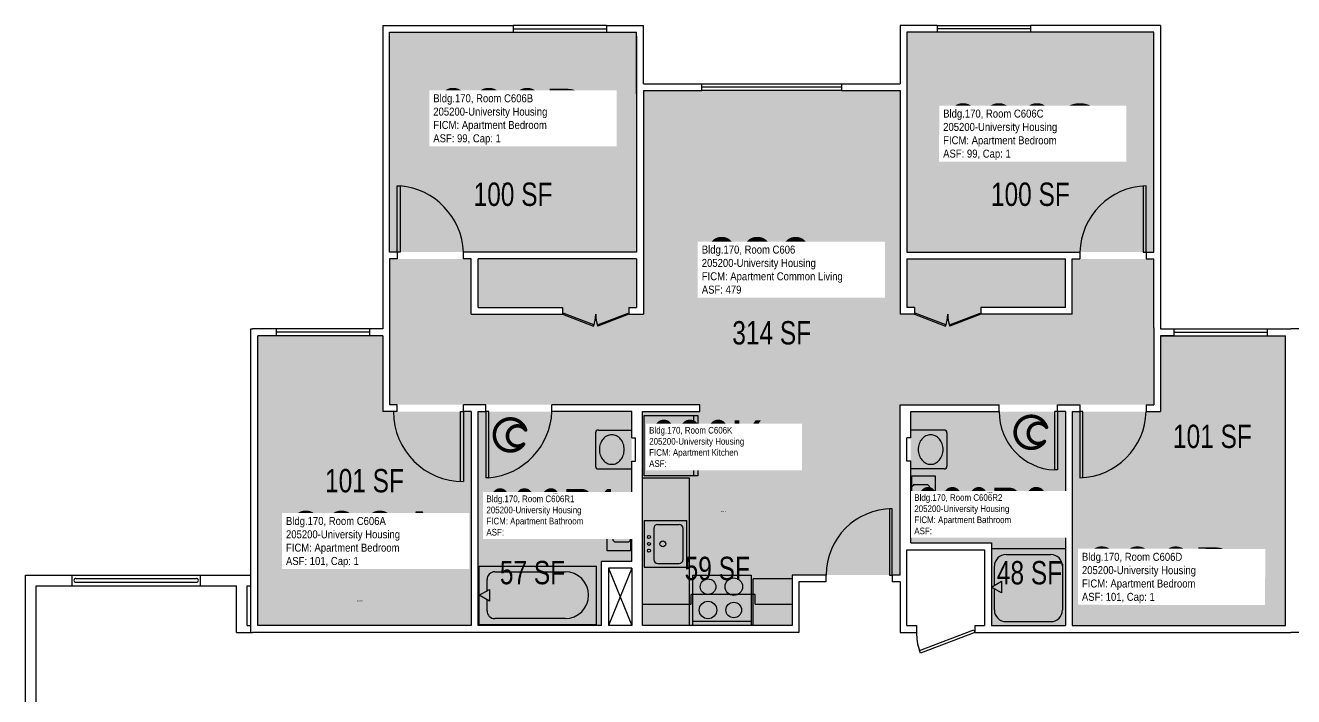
# Model space of a CAD drawing. Header units: inches. Extents: x -88 to 3171, y -86 to 1653.
# Drawn here: x 1360 to 2012, y 293 to 638 of the extents above; entities that cross this region are included whole.
import ezdxf
from ezdxf.enums import TextEntityAlignment as Align

# ---------------------------------------------------------------- set-up
doc = ezdxf.new("R2010")
doc.units = ezdxf.units.IN
doc.header["$LTSCALE"] = 10
doc.header["$MEASUREMENT"] = 0
doc.layers.get('0').update_dxf_attribs({"linetype": 'CONTINUOUS'})
for name, color, linetype in [('A-DOOR', 2, 'CONTINUOUS'), ('A-FLOR', 3, 'CONTINUOUS'), ('A-GLAZ', 1, 'CONTINUOUS'), ('A-IDEN-ICON', 4, 'CONTINUOUS'), ('A-IDEN-RNUM', 7, 'CONTINUOUS'), ('A-IDEN-SNUM', 4, 'CONTINUOUS'), ('A-IDEN-VNUM', 4, 'CONTINUOUS'), ('A-WALL', 5, 'CONTINUOUS'), ('AREA-TEXT', 3, 'CONTINUOUS'), ('Rooms-Category-Color', 7, 'CONTINUOUS'), ('Rooms-College-Color', 7, 'CONTINUOUS'), ('Rooms-Department-Color', 7, 'CONTINUOUS'), ('Rooms-Division-Color', 7, 'CONTINUOUS'), ('Rooms-Information', 7, 'CONTINUOUS')]:
    doc.layers.add(name, color=color, linetype=linetype)
doc.styles.add('CP_AREA', font='arial.ttf', dxfattribs={"height": 15})
doc.styles.add('CP_ROOMSNUMBER', font='arial.ttf', dxfattribs={"height": 1})
doc.styles.add('CP_ROOMVNUMBER', font='arial.ttf', dxfattribs={"width": 0.85, "height": 0.075})

# ---------------------------------------------------------------- blocks, each defined once
blk = doc.blocks.new('CPBATH')
at = {"color": 0, "linetype": 'ByBlock', "const_width": 0.0127}
for points in [[(0.0571, 0.0168, 0.861492), (-0.0551, 0, 1)], [(-0.0551, 0, 0.726902), (0.0487, -0.0337, 1)], [(0.0571, 0.0168, 0.729002), (-0.0084, -0.0042, 1)], [(-0.0084, -0.0042, 0.609468), (0.0487, -0.0337, 1)]]:
    blk.add_lwpolyline(points, format="xyb", dxfattribs=at)
at = {"color": 0, "linetype": 'ByBlock', "const_width": 0.00637}
for points in [[(0.0544, 0.0152, 1), (0.0599, 0.0184, 1)], [(0.0459, -0.0353, 1), (0.0515, -0.0321, 1)]]:
    blk.add_lwpolyline(points, format="xyb", close=True, dxfattribs=at)

msp = doc.modelspace()

# ---------------------------------------------------------------- hatches: boundary and pattern name
at = {"layer": 'Rooms-Category-Color', "true_color": 0x728ef3}
for points in [[(1674.2, 521.77), (1547.2, 521.77), (1547.2, 634.77), (1674.2, 634.77)], [(1813.2, 521.77), (1940.2, 521.77), (1940.2, 634.77), (1813.2, 634.77)], [(1940.2, 518.27), (1940.2, 443.27), (1809.7, 443.27), (1809.7, 355.77), (1754.2, 355.77), (1754.2, 439.77), (1706.68, 439.77), (1706.68, 443.27), (1547.2, 443.27), (1547.2, 518.27), (1589.2, 518.27), (1589.2, 489.77), (1636.2, 489.77), (1636.2, 493.27), (1592.7, 493.27), (1592.7, 518.27), (1674.2, 518.27), (1674.2, 493.27), (1670.2, 493.27), (1670.2, 489.77), (1677.7, 489.77), (1677.7, 604.77), (1809.7, 604.77), (1809.7, 489.77), (1817.2, 489.77), (1817.2, 493.27), (1813.2, 493.27), (1813.2, 518.27), (1894.7, 518.27), (1894.7, 493.27), (1851.2, 493.27), (1851.2, 489.77), (1898.2, 489.77), (1898.2, 518.27)], [(1589.2, 329.77), (1479.45, 329.77), (1479.45, 478.77), (1543.7, 478.77), (1543.7, 439.77), (1589.2, 439.77)], [(1943.7, 478.77), (2007.95, 478.77), (2007.95, 329.77), (1898.2, 329.77), (1898.2, 439.77), (1943.7, 439.77)], [(1592.7, 439.77), (1671.7, 439.77), (1671.7, 362.77), (1656.2, 362.77), (1656.2, 329.77), (1592.7, 329.77), (1592.7, 439.77)], [(1677.2, 439.77), (1754.2, 439.77), (1754.2, 329.77), (1677.2, 329.77)], [(1894.7, 439.77), (1815.2, 439.77), (1815.2, 372.27), (1856.7, 372.27), (1856.7, 329.77), (1894.7, 329.77)]]:
    msp.add_hatch(color=171, dxfattribs=at).paths.add_polyline_path(points)
at = {"layer": 'Rooms-College-Color', "true_color": 0xadadad}
for points in [[(1674.2, 521.77), (1547.2, 521.77), (1547.2, 634.77), (1674.2, 634.77)], [(1813.2, 521.77), (1940.2, 521.77), (1940.2, 634.77), (1813.2, 634.77)], [(1940.2, 518.27), (1940.2, 443.27), (1809.7, 443.27), (1809.7, 355.77), (1754.2, 355.77), (1754.2, 439.77), (1706.68, 439.77), (1706.68, 443.27), (1547.2, 443.27), (1547.2, 518.27), (1589.2, 518.27), (1589.2, 489.77), (1636.2, 489.77), (1636.2, 493.27), (1592.7, 493.27), (1592.7, 518.27), (1674.2, 518.27), (1674.2, 493.27), (1670.2, 493.27), (1670.2, 489.77), (1677.7, 489.77), (1677.7, 604.77), (1809.7, 604.77), (1809.7, 489.77), (1817.2, 489.77), (1817.2, 493.27), (1813.2, 493.27), (1813.2, 518.27), (1894.7, 518.27), (1894.7, 493.27), (1851.2, 493.27), (1851.2, 489.77), (1898.2, 489.77), (1898.2, 518.27)], [(1589.2, 329.77), (1479.45, 329.77), (1479.45, 478.77), (1543.7, 478.77), (1543.7, 439.77), (1589.2, 439.77)], [(1943.7, 478.77), (2007.95, 478.77), (2007.95, 329.77), (1898.2, 329.77), (1898.2, 439.77), (1943.7, 439.77)], [(1592.7, 439.77), (1671.7, 439.77), (1671.7, 362.77), (1656.2, 362.77), (1656.2, 329.77), (1592.7, 329.77), (1592.7, 439.77)], [(1677.2, 439.77), (1754.2, 439.77), (1754.2, 329.77), (1677.2, 329.77)], [(1894.7, 439.77), (1815.2, 439.77), (1815.2, 372.27), (1856.7, 372.27), (1856.7, 329.77), (1894.7, 329.77)]]:
    msp.add_hatch(color=253, dxfattribs=at).paths.add_polyline_path(points)
at = {"layer": 'Rooms-Department-Color', "true_color": 0x604aed}
for points in [[(1674.2, 521.77), (1547.2, 521.77), (1547.2, 634.77), (1674.2, 634.77)], [(1813.2, 521.77), (1940.2, 521.77), (1940.2, 634.77), (1813.2, 634.77)], [(1940.2, 518.27), (1940.2, 443.27), (1809.7, 443.27), (1809.7, 355.77), (1754.2, 355.77), (1754.2, 439.77), (1706.68, 439.77), (1706.68, 443.27), (1547.2, 443.27), (1547.2, 518.27), (1589.2, 518.27), (1589.2, 489.77), (1636.2, 489.77), (1636.2, 493.27), (1592.7, 493.27), (1592.7, 518.27), (1674.2, 518.27), (1674.2, 493.27), (1670.2, 493.27), (1670.2, 489.77), (1677.7, 489.77), (1677.7, 604.77), (1809.7, 604.77), (1809.7, 489.77), (1817.2, 489.77), (1817.2, 493.27), (1813.2, 493.27), (1813.2, 518.27), (1894.7, 518.27), (1894.7, 493.27), (1851.2, 493.27), (1851.2, 489.77), (1898.2, 489.77), (1898.2, 518.27)], [(1589.2, 329.77), (1479.45, 329.77), (1479.45, 478.77), (1543.7, 478.77), (1543.7, 439.77), (1589.2, 439.77)], [(1943.7, 478.77), (2007.95, 478.77), (2007.95, 329.77), (1898.2, 329.77), (1898.2, 439.77), (1943.7, 439.77)], [(1592.7, 439.77), (1671.7, 439.77), (1671.7, 362.77), (1656.2, 362.77), (1656.2, 329.77), (1592.7, 329.77), (1592.7, 439.77)], [(1677.2, 439.77), (1754.2, 439.77), (1754.2, 329.77), (1677.2, 329.77)], [(1894.7, 439.77), (1815.2, 439.77), (1815.2, 372.27), (1856.7, 372.27), (1856.7, 329.77), (1894.7, 329.77)]]:
    msp.add_hatch(color=173, dxfattribs=at).paths.add_polyline_path(points)
at = {"layer": 'Rooms-Division-Color', "true_color": 0x604aed}
for points in [[(1674.2, 521.77), (1547.2, 521.77), (1547.2, 634.77), (1674.2, 634.77)], [(1813.2, 521.77), (1940.2, 521.77), (1940.2, 634.77), (1813.2, 634.77)], [(1940.2, 518.27), (1940.2, 443.27), (1809.7, 443.27), (1809.7, 355.77), (1754.2, 355.77), (1754.2, 439.77), (1706.68, 439.77), (1706.68, 443.27), (1547.2, 443.27), (1547.2, 518.27), (1589.2, 518.27), (1589.2, 489.77), (1636.2, 489.77), (1636.2, 493.27), (1592.7, 493.27), (1592.7, 518.27), (1674.2, 518.27), (1674.2, 493.27), (1670.2, 493.27), (1670.2, 489.77), (1677.7, 489.77), (1677.7, 604.77), (1809.7, 604.77), (1809.7, 489.77), (1817.2, 489.77), (1817.2, 493.27), (1813.2, 493.27), (1813.2, 518.27), (1894.7, 518.27), (1894.7, 493.27), (1851.2, 493.27), (1851.2, 489.77), (1898.2, 489.77), (1898.2, 518.27)], [(1589.2, 329.77), (1479.45, 329.77), (1479.45, 478.77), (1543.7, 478.77), (1543.7, 439.77), (1589.2, 439.77)], [(1943.7, 478.77), (2007.95, 478.77), (2007.95, 329.77), (1898.2, 329.77), (1898.2, 439.77), (1943.7, 439.77)], [(1592.7, 439.77), (1671.7, 439.77), (1671.7, 362.77), (1656.2, 362.77), (1656.2, 329.77), (1592.7, 329.77), (1592.7, 439.77)], [(1677.2, 439.77), (1754.2, 439.77), (1754.2, 329.77), (1677.2, 329.77)], [(1894.7, 439.77), (1815.2, 439.77), (1815.2, 372.27), (1856.7, 372.27), (1856.7, 329.77), (1894.7, 329.77)]]:
    msp.add_hatch(color=173, dxfattribs=at).paths.add_polyline_path(points)

# ---------------------------------------------------------------- linework, layer by layer
for p, q in [((1678.2, 437.77, 0.01), (1705.7, 437.77, 0.01)), ((1678.2, 406.77, 0.01), (1678.2, 437.77, 0.01)), ((1703.45, 437.77, 0.01), (1703.45, 406.77, 0.01)), ((1705.7, 437.77, 0.01), (1705.7, 406.77, 0.01)), ((1653.08, 428.77, 0.01), (1653.08, 411.77, 0.01)), ((1654.58, 430.27, 0.01), (1671.71, 430.27, 0.01)), ((1832.32, 430.27, 0.01), (1815.2, 430.27, 0.01)), ((1833.82, 428.77, 0.01), (1833.82, 411.77, 0.01)), ((1654.58, 410.27, 0.01), (1671.71, 410.27, 0.01)), ((1677.2, 405.77, 0.01), (1701.2, 405.77, 0.01)), ((1705.7, 406.77, 0.01), (1678.2, 406.77, 0.01)), ((1701.2, 405.77, 0.01), (1701.2, 329.77, 0.01)), ((1832.32, 410.27, 0.01), (1815.2, 410.27, 0.01)), ((1815.82, 406.69, 0.01), (1827.82, 406.69, 0.01)), ((1815.82, 376.69, 0.01), (1815.82, 406.69, 0.01)), ((1827.82, 406.69, 0.01), (1827.82, 376.69, 0.01)), ((1659.07, 398.19, 0.01), (1671.07, 398.19, 0.01)), ((1659.07, 368.19, 0.01), (1659.07, 398.19, 0.01)), ((1671.07, 398.19, 0.01), (1671.07, 368.19, 0.01)), ((1815.82, 382.27, 0.01), (1815.82, 401.1, 0.01)), ((1815.94, 401.39, 0.01), (1816.7, 402.15, 0.01)), ((1816.99, 402.27, 0.01), (1823.82, 402.27, 0.01)), ((1823.82, 402.27, 0.01), (1824.7, 401.39, 0.01)), ((1824.82, 401.1, 0.01), (1824.82, 397.83, 0.01)), ((1662.07, 392.6, 0.01), (1662.07, 389.27, 0.01)), ((1663.07, 393.77, 0.01), (1662.19, 392.89, 0.01)), ((1670.07, 393.77, 0.01), (1663.07, 393.77, 0.01)), ((1670.95, 392.89, 0.01), (1670.07, 393.77, 0.01)), ((1671.07, 373.77, 0.01), (1671.07, 392.6, 0.01)), ((1823.82, 394.21, 0.01), (1823.82, 389.33, 0.01)), ((1824.8, 397.72, 0.01), (1823.84, 394.33, 0.01)), ((1662.07, 389.27, 0.01), (1663.05, 385.83, 0.01)), ((1663.07, 385.71, 0.01), (1663.07, 380.83, 0.01)), ((1823.84, 389.22, 0.01), (1824.8, 385.83, 0.01)), ((1824.82, 385.71, 0.01), (1824.82, 382.27, 0.01)), ((1663.05, 380.72, 0.01), (1662.07, 377.27, 0.01)), ((1678.1, 383.73, 0.01), (1678.1, 359.73, 0.01)), ((1678.1, 383.73, 0.01), (1700.1, 383.73, 0.01)), ((1683.1, 379.73, 0.01), (1683.1, 363.73, 0.01)), ((1685.1, 381.73, 0.01), (1696.1, 381.73, 0.01)), ((1698.1, 363.73, 0.01), (1698.1, 379.73, 0.01)), ((1700.1, 359.73, 0.01), (1700.1, 383.73, 0.01)), ((1816.7, 381.39, 0.01), (1815.82, 382.27, 0.01)), ((1823.65, 381.27, 0.01), (1816.99, 381.27, 0.01)), ((1824.82, 382.27, 0.01), (1823.94, 381.39, 0.01)), ((1662.07, 377.27, 0.01), (1662.07, 373.77, 0.01)), ((1662.07, 373.77, 0.01), (1662.95, 372.89, 0.01)), ((1663.24, 372.77, 0.01), (1669.9, 372.77, 0.01)), ((1670.19, 372.89, 0.01), (1671.07, 373.77, 0.01)), ((1827.82, 376.69, 0.01), (1815.82, 376.69, 0.01)), ((1671.07, 368.19, 0.01), (1659.07, 368.19, 0.01)), ((1894.7, 369.27, 0.01), (1856.7, 369.27, 0.01)), ((1864.2, 366.3, 0.01), (1887.2, 366.3, 0.01)), ((1593.32, 360.4, 0.01), (1653.57, 360.4, 0.01)), ((1593.32, 330.4, 0.01), (1593.32, 360.4, 0.01)), ((1653.57, 330.4, 0.01), (1653.57, 360.4, 0.01)), ((1678.1, 359.73, 0.01), (1700.1, 359.73, 0.01)), ((1685.1, 361.73, 0.01), (1696.1, 361.73, 0.01)), ((1858.2, 350.42, 0.01), (1858.2, 360.3, 0.01)), ((1893.2, 361.3, 0.01), (1893.2, 337.8, 0.01)), ((1597.34, 347.72, 0.01), (1597.34, 353.43, 0.01)), ((1601.35, 357.45, 0.01), (1637.5, 357.45, 0.01)), ((1703.2, 355.77, 0.01), (1733.2, 355.77, 0.01)), ((1703.2, 329.77, 0.01), (1703.2, 355.77, 0.01)), ((1733.2, 355.77, 0.01), (1733.2, 329.77, 0.01)), ((1734.2, 329.77, 0.01), (1734.2, 353.77, 0.01)), ((1754.2, 353.77, 0.01), (1734.2, 353.77, 0.01)), ((1856.7, 349.55, 0.01), (1861.89, 352.55, 0.01)), ((1861.89, 352.55, 0.01), (1861.89, 346.55, 0.01)), ((1593.32, 345.4, 0.01), (1598.52, 348.4, 0.01)), ((1598.52, 348.4, 0.01), (1598.52, 342.4, 0.01)), ((1702.26, 340.84, 0.01), (1702.26, 345.77, 0.01)), ((1735.2, 345.77, 0.01), (1702.26, 345.77, 0.01)), ((1735.2, 340.84, 0.01), (1735.2, 345.77, 0.01)), ((1861.89, 346.55, 0.01), (1856.7, 349.55, 0.01)), ((1858.2, 337.8, 0.01), (1858.2, 348.69, 0.01)), ((1598.52, 342.4, 0.01), (1593.32, 345.4, 0.01)), ((1597.34, 337.36, 0.01), (1597.34, 343.08, 0.01)), ((1677.2, 340.84, 0.01), (1702.26, 340.84, 0.01)), ((1735.2, 340.84, 0.01), (1754.2, 340.84, 0.01)), ((1637.5, 333.35, 0.01), (1601.35, 333.35, 0.01)), ((1593.32, 330.4, 0.01), (1653.57, 330.4, 0.01)), ((1733.2, 331.85, 0.01), (1703.2, 331.85, 0.01)), ((1864.2, 331.8, 0.01), (1887.2, 331.8, 0.01))]:
    msp.add_line(p, q)
for centre, radius in [((1680.6, 375.27, 0.01), 0.791), ((1680.6, 371.77, 0.01), 0.791), ((1687.72, 371.77, 0.01), 1.5), ((1680.6, 368.27, 0.01), 0.791), ((1710.97, 349.77, 0.01), 4), ((1724.2, 349.77, 0.01), 4.5), ((1710.97, 337.78, 0.01), 4.5), ((1724.2, 337.78, 0.01), 4)]:
    msp.add_circle(centre, radius)
for centre, radius, start, end in [((1654.58, 428.77, 0.01), 1.5, 90, 180), ((1662.81, 420.72, 0.01), 7.65, 139.89909, 160.77064), ((1662, 421.4, 0.01), 6.59, 116.19159, 139.89909), ((1661.48, 422.45, 0.01), 5.42, 90, 116.19159), ((1661.48, 422.45, 0.01), 5.42, 63.80841, 90), ((1660.96, 421.4, 0.01), 6.59, 40.10091, 63.80841), ((1660.15, 420.72, 0.01), 7.65, 19.22936, 40.10091), ((1826.75, 420.72, 0.01), 7.65, 139.89909, 160.77064), ((1825.94, 421.4, 0.01), 6.59, 116.19159, 139.89909), ((1825.42, 422.45, 0.01), 5.42, 90, 116.19159), ((1825.42, 422.45, 0.01), 5.42, 63.80841, 90), ((1824.9, 421.4, 0.01), 6.59, 40.10091, 63.80841), ((1824.09, 420.72, 0.01), 7.65, 19.22936, 40.10091), ((1832.32, 428.77, 0.01), 1.5, 360, 90), ((1664.08, 420.27, 0.01), 9, 160.77064, 180), ((1664.08, 420.27, 0.01), 9, 180, 199.22936), ((1658.88, 420.27, 0.01), 9, 360, 19.22936), ((1658.88, 420.27, 0.01), 9, 340.77064, 360), ((1828.02, 420.27, 0.01), 9, 160.77064, 180), ((1828.02, 420.27, 0.01), 9, 180, 199.22936), ((1822.82, 420.27, 0.01), 9, 360, 19.22936), ((1822.82, 420.27, 0.01), 9, 340.77064, 360), ((1654.58, 411.77, 0.01), 1.5, 180, 270), ((1662.81, 419.83, 0.01), 7.65, 199.22936, 220.10091), ((1662, 419.15, 0.01), 6.59, 220.10091, 243.80841), ((1661.48, 418.09, 0.01), 5.42, 243.80841, 270), ((1661.48, 418.09, 0.01), 5.42, 270, 296.19159), ((1660.96, 419.15, 0.01), 6.59, 296.19159, 319.89909), ((1660.15, 419.83, 0.01), 7.65, 319.89909, 340.77064), ((1826.75, 419.83, 0.01), 7.65, 199.22936, 220.10091), ((1825.94, 419.15, 0.01), 6.59, 220.10091, 243.80841), ((1825.42, 418.09, 0.01), 5.42, 243.80841, 270), ((1825.42, 418.09, 0.01), 5.42, 270, 296.19159), ((1824.9, 419.15, 0.01), 6.59, 296.19159, 319.89909), ((1824.09, 419.83, 0.01), 7.65, 319.89909, 340.77064), ((1832.32, 411.77, 0.01), 1.5, 270, 360), ((1816.24, 401.1, 0.01), 0.418, 135, 180), ((1816.99, 401.85, 0.01), 0.418, 90, 135), ((1824.4, 401.1, 0.01), 0.418, 360, 45), ((1833.77, 390.09, 0.01), 8.59, 108.83538, 129.47246), ((1834.32, 388.48, 0.01), 10.29, 90, 108.83538), ((1834.32, 388.48, 0.01), 10.29, 71.16462, 90), ((1834.87, 390.09, 0.01), 8.59, 50.52754, 71.16462), ((1662.49, 392.6, 0.01), 0.418, 135, 180), ((1670.65, 392.6, 0.01), 0.418, 360, 45), ((1824.24, 394.21, 0.01), 0.418, 164.0546, 180), ((1831.62, 391.77, 0.01), 5.8, 153.29881, 180), ((1831.62, 391.77, 0.01), 5.8, 180, 206.70119), ((1832.93, 391.12, 0.01), 7.26, 129.47246, 153.29881), ((1835.71, 391.12, 0.01), 7.26, 26.70119, 50.52754), ((1837.02, 391.77, 0.01), 5.8, 360, 26.70119), ((1837.02, 391.77, 0.01), 5.8, 333.29881, 360), ((1649.87, 383.27, 0.01), 5.8, 153.29881, 180), ((1651.18, 382.62, 0.01), 7.26, 129.47246, 153.29881), ((1652.02, 381.59, 0.01), 8.59, 108.83538, 129.47246), ((1652.57, 379.98, 0.01), 10.29, 90, 108.83538), ((1652.57, 379.98, 0.01), 10.29, 71.16462, 90), ((1653.12, 381.59, 0.01), 8.59, 50.52754, 71.16462), ((1653.96, 382.62, 0.01), 7.26, 26.70119, 50.52754), ((1655.27, 383.27, 0.01), 5.8, 360, 26.70119), ((1662.65, 385.71, 0.01), 0.418, 360, 15.9454), ((1824.24, 389.33, 0.01), 0.418, 180, 195.9454), ((1824.4, 385.71, 0.01), 0.418, 360, 15.9454), ((1832.93, 392.43, 0.01), 7.26, 206.70119, 230.52754), ((1833.77, 393.45, 0.01), 8.59, 230.52754, 251.16462), ((1834.32, 395.06, 0.01), 10.29, 251.16462, 270), ((1834.84, 392.63, 0.01), 7.87, 266.22456, 288.83538), ((1834.34, 394.1, 0.01), 9.43, 288.83538, 309.47246), ((1835.71, 392.43, 0.01), 7.26, 309.47246, 333.29881), ((1649.87, 383.27, 0.01), 5.8, 180, 206.70119), ((1651.18, 383.93, 0.01), 7.26, 206.70119, 230.52754), ((1652.55, 385.6, 0.01), 9.43, 230.52754, 251.16462), ((1653.12, 384.95, 0.01), 8.59, 288.83538, 309.47246), ((1653.96, 383.93, 0.01), 7.26, 309.47246, 333.29881), ((1655.27, 383.27, 0.01), 5.8, 333.29881, 360), ((1662.65, 380.83, 0.01), 0.418, 344.0546, 360), ((1685.1, 379.73, 0.01), 2, 90, 180), ((1696.1, 379.73, 0.01), 2, 360, 90), ((1816.99, 381.69, 0.01), 0.418, 225, 270), ((1823.65, 381.69, 0.01), 0.418, 270, 315), ((1652.05, 384.13, 0.01), 7.87, 251.16462, 273.77544), ((1652.57, 386.56, 0.01), 10.29, 270, 288.83538), ((1663.24, 373.19, 0.01), 0.418, 225, 270), ((1669.9, 373.19, 0.01), 0.418, 270, 315), ((1864.2, 360.3, 0.01), 6, 90, 180), ((1887.2, 360.3, 0.01), 6, 360, 90), ((1685.1, 363.73, 0.01), 2, 180, 270), ((1696.1, 363.73, 0.01), 2, 270, 360), ((1601.35, 353.43, 0.01), 4.02, 90, 180), ((1637.5, 345.4, 0.01), 12.05, 270, 90), ((1601.35, 337.36, 0.01), 4.02, 180, 270), ((1864.2, 337.8, 0.01), 6, 180, 270), ((1887.2, 337.8, 0.01), 6, 270, 360)]:
    msp.add_arc(centre, radius, start, end)
at = {"layer": 'A-DOOR'}
for p, q in [((1551.2, 555.77, 0.01), (1552.7, 555.77, 0.01)), ((1551.2, 521.77, 0.01), (1551.2, 555.77, 0.01)), ((1552.7, 555.77, 0.01), (1552.7, 521.77, 0.01)), ((1934.7, 555.77, 0.01), (1934.7, 521.77, 0.01)), ((1936.2, 521.77, 0.01), (1936.2, 555.77, 0.01)), ((1552.7, 521.77, 0.01), (1551.2, 521.77, 0.01)), ((1934.7, 521.77, 0.01), (1936.2, 521.77, 0.01)), ((1636.45, 490.43, 0.01), (1636.2, 489.77, 0.01)), ((1636.2, 489.77, 0.01), (1652.07, 483.69, 0.01)), ((1652.32, 484.35, 0.01), (1636.45, 490.43, 0.01)), ((1654.07, 484.35, 0.01), (1669.94, 490.43, 0.01)), ((1670.2, 489.77, 0.01), (1654.32, 483.69, 0.01)), ((1669.94, 490.43, 0.01), (1670.2, 489.77, 0.01)), ((1817.45, 490.43, 0.01), (1817.2, 489.77, 0.01)), ((1817.2, 489.77, 0.01), (1833.07, 483.69, 0.01)), ((1833.32, 484.35, 0.01), (1817.45, 490.43, 0.01)), ((1835.07, 484.35, 0.01), (1850.94, 490.43, 0.01)), ((1851.2, 489.77, 0.01), (1835.32, 483.69, 0.01)), ((1850.94, 490.43, 0.01), (1851.2, 489.77, 0.01)), ((1652.07, 483.69, 0.01), (1652.32, 484.35, 0.01)), ((1654.32, 483.69, 0.01), (1654.07, 484.35, 0.01)), ((1833.07, 483.69, 0.01), (1833.32, 484.35, 0.01)), ((1835.32, 483.69, 0.01), (1835.07, 484.35, 0.01)), ((1583.7, 403.77, 0.01), (1583.7, 439.77, 0.01)), ((1583.7, 439.77, 0.01), (1585.2, 439.77, 0.01)), ((1585.2, 439.77, 0.01), (1585.2, 403.77, 0.01)), ((1598.2, 439.77, 0.01), (1596.7, 439.77, 0.01)), ((1596.7, 439.77, 0.01), (1596.7, 405.77, 0.01)), ((1598.2, 405.77, 0.01), (1598.2, 439.77, 0.01)), ((1890.7, 439.77, 0.01), (1889.2, 439.77, 0.01)), ((1889.2, 409.77, 0.01), (1889.2, 439.77, 0.01)), ((1890.7, 439.77, 0.01), (1890.7, 409.77, 0.01)), ((1903.7, 439.77, 0.01), (1902.2, 439.77, 0.01)), ((1902.2, 439.77, 0.01), (1902.2, 405.77, 0.01)), ((1903.7, 405.77, 0.01), (1903.7, 439.77, 0.01)), ((1598.2, 405.77, 0.01), (1596.7, 405.77, 0.01)), ((1890.7, 409.77, 0.01), (1889.2, 409.77, 0.01)), ((1804.2, 389.77, 0.01), (1804.2, 355.77, 0.01)), ((1805.7, 389.77, 0.01), (1804.2, 389.77, 0.01)), ((1805.7, 355.77, 0.01), (1805.7, 389.77, 0.01)), ((1804.2, 355.77, 0.01), (1805.7, 355.77, 0.01)), ((1819.63, 317, 0.01), (1847.7, 327.59, 0.01)), ((1848.2, 326.27, 0.01), (1820.13, 315.68, 0.01)), ((1847.7, 327.59, 0.01), (1848.2, 326.27, 0.01)), ((1820.13, 315.68, 0.01), (1819.63, 317, 0.01))]:
    msp.add_line(p, q, dxfattribs=at)
for centre, radius, start, end in [((1549.56, 520.24, 0.01), 35.67, 2.4645, 84.95117), ((1937.16, 520.81, 0.01), 34.97, 91.57576, 178.42424), ((1636.2, 489.77, 0.01), 17, 339.02254, 360), ((1670.2, 489.77, 0.01), 17, 180, 200.97746), ((1817.2, 489.77, 0.01), 17, 339.02254, 360), ((1851.2, 489.77, 0.01), 17, 180, 200.97746), ((1585.2, 439.77, 0.01), 36, 180, 270), ((1595.09, 441.27, 0.01), 35.64, 274.99827, 357.58607), ((1890.47, 439.52, 0.01), 29.77, 179.51034, 267.55206), ((1901.23, 440.73, 0.01), 34.97, 271.57576, 358.42424), ((1805.7, 355.77, 0.01), 34, 90, 180), ((1845.39, 325.9, 0.01), 27.2, 179.22408, 199.05218)]:
    msp.add_arc(centre, radius, start, end, dxfattribs=at)
at = {"layer": 'A-FLOR'}
for p, q in [((1671.7, 359.27, 0.01), (1659.7, 329.77, 0.01)), ((1659.7, 359.27, 0.01), (1671.7, 329.77, 0.01)), ((1385.95, 354.02, 0.02), (1447.95, 354.02, 0)), ((1385.95, 352.02, 0.02), (1447.95, 352.02, 0))]:
    msp.add_line(p, q, dxfattribs=at)
at = {"layer": 'A-FLOR', "extrusion": (0.000345961, 5.39385e-14, 1)}
msp.add_arc((1385.95, 353.02, 0.5), 1, 90, 270, dxfattribs=at)
at = {"layer": 'A-FLOR', "extrusion": (0.000345961, 5.40495e-14, 1)}
msp.add_arc((1447.95, 353.02, 0.5), 1, 270, 90, dxfattribs=at)
at = {"layer": 'A-GLAZ'}
for p, q in [((1658.7, 638.27, 0.01), (1610.7, 638.27, 0.01)), ((1610.7, 636.52, 0.01), (1658.7, 636.52, 0.01)), ((1610.7, 634.77, 0.01), (1658.7, 634.77, 0.01)), ((1828.7, 638.27, 0.01), (1876.7, 638.27, 0.01)), ((1876.7, 636.52, 0.01), (1828.7, 636.52, 0.01)), ((1876.7, 634.77, 0.01), (1828.7, 634.77, 0.01)), ((1707.7, 608.27, 0.01), (1779.7, 608.27, 0.01)), ((1779.7, 606.52, 0.01), (1707.7, 606.52, 0.01)), ((1779.7, 604.77, 0.01), (1707.7, 604.77, 0.01)), ((1536.95, 482.27, 0.01), (1488.95, 482.27, 0.01)), ((1536.95, 480.52, 0.01), (1488.95, 480.52, 0.01)), ((1536.95, 478.77, 0.01), (1488.95, 478.77, 0.01)), ((1950.45, 482.27, 0.01), (1998.45, 482.27, 0.01)), ((1950.45, 480.52, 0.01), (1998.45, 480.52, 0.01)), ((1950.45, 478.77, 0.01), (1998.45, 478.77, 0.01))]:
    msp.add_line(p, q, dxfattribs=at)
at = {"layer": 'A-WALL'}
for p, q in [((1543.7, 638.27, 0.01), (1543.7, 482.27, 0.01)), ((1543.7, 638.27, 0.01), (1610.7, 638.27, 0.01)), ((1547.2, 634.77, 0.01), (1610.7, 634.77, 0.01)), ((1547.2, 521.77, 0.01), (1547.2, 634.77, 0.01)), ((1610.7, 638.27, 0.01), (1610.7, 634.77, 0.01)), ((1658.7, 638.27, 0.01), (1658.7, 634.77, 0.01)), ((1658.7, 638.27, 0.01), (1677.7, 638.27, 0.01)), ((1658.7, 634.77, 0.01), (1674.2, 634.77, 0.01)), ((1674.2, 603.02, 0.01), (1674.2, 634.77, 0.01)), ((1674.2, 632.77, 0.01), (1674.2, 603.02, 0.01)), ((1677.7, 608.27, 0.01), (1677.7, 638.27, 0.01)), ((1828.7, 638.27, 0.01), (1809.7, 638.27, 0.01)), ((1809.7, 638.27, 0.01), (1809.7, 608.27, 0.01)), ((1828.7, 634.77, 0.01), (1813.2, 634.77, 0.01)), ((1813.2, 634.77, 0.01), (1813.2, 603.02, 0.01)), ((1828.7, 638.27, 0.01), (1828.7, 634.77, 0.01)), ((1943.7, 638.27, 0.01), (1876.7, 638.27, 0.01)), ((1876.7, 638.27, 0.01), (1876.7, 634.77, 0.01)), ((1940.2, 634.77, 0.01), (1876.7, 634.77, 0.01)), ((1940.2, 521.77, 0.01), (1940.2, 634.77, 0.01)), ((1943.7, 638.27, 0.01), (1943.7, 482.27, 0.01)), ((1677.7, 608.27, 0.01), (1707.7, 608.27, 0.01)), ((1707.7, 604.77, 0.01), (1707.7, 608.27, 0.01)), ((1779.7, 608.27, 0.01), (1809.7, 608.27, 0.01)), ((1779.7, 604.77, 0.01), (1779.7, 608.27, 0.01)), ((1674.2, 603.02, 0.01), (1674.2, 521.77, 0.01)), ((1677.7, 604.77, 0.01), (1707.7, 604.77, 0.01)), ((1677.7, 604.77, 0.01), (1677.7, 489.77, 0.01)), ((1779.7, 604.77, 0.01), (1809.7, 604.77, 0.01)), ((1809.7, 604.77, 0.01), (1809.7, 489.77, 0.01)), ((1813.2, 603.02, 0.01), (1813.2, 521.77, 0.01)), ((1551.2, 521.77, 0.01), (1547.2, 521.77, 0.01)), ((1551.2, 521.77, 0.01), (1551.2, 518.27, 0.01)), ((1585.2, 518.27, 0.01), (1585.2, 521.77, 0.01)), ((1674.2, 521.77, 0.01), (1585.2, 521.77, 0.01)), ((1813.2, 521.77, 0.01), (1902.2, 521.77, 0.01)), ((1902.2, 521.77, 0.01), (1902.2, 518.27, 0.01)), ((1936.2, 521.77, 0.01), (1940.2, 521.77, 0.01)), ((1936.2, 521.77, 0.01), (1936.2, 518.27, 0.01)), ((1547.2, 518.27, 0.01), (1547.2, 482.27, 0.01)), ((1551.2, 518.27, 0.01), (1547.2, 518.27, 0.01)), ((1589.2, 518.27, 0.01), (1585.2, 518.27, 0.01)), ((1589.2, 489.77, 0.01), (1589.2, 518.27, 0.01)), ((1592.7, 493.27, 0.01), (1592.7, 518.27, 0.01)), ((1674.2, 518.27, 0.01), (1592.7, 518.27, 0.01)), ((1674.2, 518.27, 0.01), (1674.2, 493.27, 0.01)), ((1813.2, 518.27, 0.01), (1813.2, 493.27, 0.01)), ((1813.2, 518.27, 0.01), (1894.7, 518.27, 0.01)), ((1894.7, 493.27, 0.01), (1894.7, 518.27, 0.01)), ((1898.2, 518.27, 0.01), (1902.2, 518.27, 0.01)), ((1898.2, 489.77, 0.01), (1898.2, 518.27, 0.01)), ((1936.2, 518.27, 0.01), (1940.2, 518.27, 0.01)), ((1940.2, 482.77, 0.01), (1940.2, 518.27, 0.01)), ((1589.2, 489.77, 0.01), (1636.2, 489.77, 0.01)), ((1592.7, 493.27, 0.01), (1636.2, 493.27, 0.01)), ((1636.2, 493.27, 0.01), (1636.2, 489.77, 0.01)), ((1670.2, 493.27, 0.01), (1674.2, 493.27, 0.01)), ((1670.2, 493.27, 0.01), (1670.2, 489.77, 0.01)), ((1670.2, 489.77, 0.01), (1677.7, 489.77, 0.01)), ((1817.2, 489.77, 0.01), (1809.7, 489.77, 0.01)), ((1817.2, 493.27, 0.01), (1813.2, 493.27, 0.01)), ((1817.2, 493.27, 0.01), (1817.2, 489.77, 0.01)), ((1851.2, 493.27, 0.01), (1851.2, 489.77, 0.01)), ((1894.7, 493.27, 0.01), (1851.2, 493.27, 0.01)), ((1898.2, 489.77, 0.01), (1851.2, 489.77, 0.01)), ((1940.2, 482.77, 0.01), (1940.2, 443.27, 0.01)), ((1475.95, 482.27, 0.01), (1476.7, 482.27, 0.01)), ((1475.95, 326.27, 0.01), (1475.95, 482.27, 0.01)), ((1488.95, 482.27, 0.01), (1476.7, 482.27, 0.01)), ((1479.45, 329.77, 0.01), (1479.45, 478.77, 0.01)), ((1488.95, 478.77, 0.01), (1479.45, 478.77, 0.01)), ((1488.95, 482.27, 0.01), (1488.95, 478.77, 0.01)), ((1536.95, 482.27, 0.01), (1536.95, 478.77, 0.01)), ((1543.7, 482.27, 0.01), (1536.95, 482.27, 0.01)), ((1543.7, 478.77, 0.01), (1536.95, 478.77, 0.01)), ((1543.7, 478.77, 0.01), (1543.7, 439.77, 0.01)), ((1547.2, 482.27, 0.01), (1547.2, 443.27, 0.01)), ((1943.7, 482.27, 0.01), (1950.45, 482.27, 0.01)), ((1950.45, 478.77, 0.01), (1943.7, 478.77, 0.01)), ((1943.7, 478.77, 0.01), (1950.45, 478.77, 0.01)), ((1943.7, 478.77, 0.01), (1943.7, 439.77, 0.01)), ((1950.45, 482.27, 0.01), (1950.45, 478.77, 0.01)), ((1998.45, 482.27, 0.01), (2010.7, 482.27, 0.01)), ((1998.45, 482.27, 0.01), (1998.45, 478.77, 0.01)), ((1998.45, 478.77, 0.01), (2007.95, 478.77, 0.01)), ((2007.95, 329.77, 0.01), (2007.95, 478.77, 0.01)), ((2022.95, 482.27, 0.01), (2010.7, 482.27, 0.01)), ((1551.2, 439.77, 0.01), (1543.7, 439.77, 0.01)), ((1551.2, 443.27, 0.01), (1547.2, 443.27, 0.01)), ((1551.2, 439.77, 0.01), (1551.2, 443.27, 0.01)), ((1585.2, 439.77, 0.01), (1585.2, 443.27, 0.01)), ((1585.2, 439.77, 0.01), (1585.2, 443.27, 0.01)), ((1596.7, 443.27, 0.01), (1585.2, 443.27, 0.01)), ((1589.2, 439.77, 0.01), (1585.2, 439.77, 0.01)), ((1589.2, 439.77, 0.01), (1589.2, 329.77, 0.01)), ((1592.7, 439.77, 0.01), (1596.7, 439.77, 0.01)), ((1592.7, 329.77, 0.01), (1592.7, 439.77, 0.01)), ((1596.7, 439.77, 0.01), (1596.7, 443.27, 0.01)), ((1630.7, 439.77, 0.01), (1630.7, 443.27, 0.01)), ((1677.2, 443.27, 0.01), (1630.7, 443.27, 0.01)), ((1671.7, 439.77, 0.01), (1630.7, 439.77, 0.01)), ((1654.07, 439.77, 0.01), (1634.7, 439.77, 0.01)), ((1671.7, 426.27, 0.01), (1671.7, 439.77, 0.01)), ((1706.68, 443.27, 0.01), (1677.2, 443.27, 0.01)), ((1677.2, 329.77, 0.01), (1677.2, 439.77, 0.01)), ((1677.2, 439.77, 0.01), (1706.68, 439.77, 0.01)), ((1706.68, 439.77, 0.01), (1706.68, 443.27, 0.01)), ((1809.7, 443.27, 0.01), (1860.7, 443.27, 0.01)), ((1809.7, 355.77, 0.01), (1809.7, 443.27, 0.01)), ((1815.2, 426.27, 0.01), (1815.2, 439.77, 0.01)), ((1815.2, 439.77, 0.01), (1860.7, 439.77, 0.01)), ((1860.7, 439.77, 0.01), (1860.7, 443.27, 0.01)), ((1890.7, 443.27, 0.01), (1902.2, 443.27, 0.01)), ((1890.7, 439.77, 0.01), (1890.7, 443.27, 0.01)), ((1890.7, 439.77, 0.01), (1890.7, 443.27, 0.01)), ((1894.7, 439.77, 0.01), (1890.7, 439.77, 0.01)), ((1894.7, 439.77, 0.01), (1894.7, 329.77, 0.01)), ((1898.2, 439.77, 0.01), (1902.2, 439.77, 0.01)), ((1898.2, 439.77, 0.01), (1898.2, 329.77, 0.01)), ((1902.2, 443.27, 0.01), (1902.2, 439.77, 0.01)), ((1936.2, 443.27, 0.01), (1936.2, 439.77, 0.01)), ((1936.2, 443.27, 0.01), (1940.2, 443.27, 0.01)), ((1936.2, 439.77, 0.01), (1943.7, 439.77, 0.01)), ((1671.7, 426.27, 0.01), (1673.71, 426.27, 0.01)), ((1673.71, 414.27, 0.01), (1673.71, 426.27, 0.01)), ((1815.2, 426.27, 0.01), (1813.2, 426.27, 0.01)), ((1813.2, 414.27, 0.01), (1813.2, 426.27, 0.01)), ((1671.7, 414.27, 0.01), (1673.71, 414.27, 0.01)), ((1671.7, 362.77, 0.01), (1671.7, 414.27, 0.01)), ((1815.2, 414.27, 0.01), (1813.2, 414.27, 0.01)), ((1815.2, 372.27, 0.01), (1815.2, 414.27, 0.01)), ((1815.2, 372.27, 0.01), (1856.7, 372.27, 0.01)), ((1856.7, 372.27, 0.01), (1856.7, 329.77, 0.01)), ((1813.2, 329.77, 0.01), (1813.2, 368.77, 0.01)), ((1813.2, 368.77, 0.01), (1853.2, 368.77, 0.01)), ((1853.2, 368.77, 0.01), (1853.2, 329.77, 0.01)), ((1671.7, 362.77, 0.01), (1656.2, 362.77, 0.01)), ((1656.2, 329.77, 0.01), (1656.2, 362.77, 0.01)), ((1671.7, 359.27, 0.01), (1659.7, 359.27, 0.01)), ((1659.7, 359.27, 0.01), (1659.7, 329.77, 0.01)), ((1671.7, 359.27, 0.01), (1671.7, 329.77, 0.01)), ((1771.7, 355.77, 0.01), (1754.2, 355.77, 0.01)), ((1754.2, 355.77, 0.01), (1754.2, 329.77, 0.01)), ((1771.7, 352.27, 0.01), (1757.7, 352.27, 0.01)), ((1757.7, 352.27, 0.01), (1757.7, 326.27, 0.01)), ((1771.7, 352.27, 0.01), (1771.7, 355.77, 0.01)), ((1805.7, 355.77, 0.01), (1805.7, 352.27, 0.01)), ((1809.7, 355.77, 0.01), (1805.7, 355.77, 0.01)), ((1809.7, 352.27, 0.01), (1805.7, 352.27, 0.01)), ((1809.7, 352.27, 0.01), (1809.7, 326.27, 0.01)), ((1475.95, 326.27, 0.01), (1476.7, 326.27, 0.01)), ((1757.7, 326.27, 0.01), (1476.7, 326.27, 0.01)), ((1589.2, 329.77, 0.01), (1479.45, 329.77, 0.01)), ((1656.2, 329.77, 0.01), (1592.7, 329.77, 0.01)), ((1671.7, 329.77, 0.01), (1659.7, 329.77, 0.01)), ((1754.2, 329.77, 0.01), (1677.2, 329.77, 0.01)), ((1809.7, 326.27, 0.01), (1818.2, 326.27, 0.01)), ((1813.2, 329.77, 0.01), (1818.2, 329.77, 0.01)), ((1818.2, 329.77, 0.01), (1818.2, 326.27, 0.01)), ((1848.2, 329.77, 0.01), (1853.2, 329.77, 0.01)), ((1848.2, 329.77, 0.01), (1848.2, 326.27, 0.01)), ((1848.2, 326.27, 0.01), (2010.7, 326.27, 0.01)), ((1856.7, 329.77, 0.01), (1894.7, 329.77, 0.01)), ((1898.2, 329.77, 0.01), (2007.95, 329.77, 0.01)), ((2291.7, 326.27, 0.01), (2010.7, 326.27, 0.01))]:
    msp.add_line(p, q, dxfattribs=at)
at = {"layer": 'A-WALL', "extrusion": (0.000317972, -2.40468e-14, 1)}
for p, q in [((1359.95, 260.27, 0.01), (1359.95, 355.77, 0.03)), ((1359.95, 355.77, 0.03), (1383.95, 355.77, 0.02)), ((1383.95, 355.77, 0.02), (1449.95, 355.77, 0)), ((1383.95, 350.27, 0.02), (1383.95, 355.77, 0.02)), ((1449.95, 355.77, 0), (1475.95, 355.77, -0.01)), ((1449.95, 350.27, 0), (1449.95, 355.77, 0)), ((1365.45, 350.27, 0.02), (1383.95, 350.27, 0.02)), ((1365.45, 260.27, 0.01), (1365.45, 350.27, 0.02)), ((1383.95, 350.27, 0.02), (1449.95, 350.27, 0)), ((1449.95, 350.27, -0.01), (1468.45, 350.27, -0.01)), ((1468.45, 326.27, 0), (1468.45, 350.27, 0)), ((1473.95, 350.27, -0.01), (1475.95, 350.27, -0.01)), ((1473.95, 329.77, 0), (1473.95, 350.27, 0)), ((1468.45, 326.27, -0.01), (1475.95, 326.27, -0.01)), ((1473.95, 329.77, -0.01), (1475.95, 329.77, -0.01))]:
    msp.add_line(p, q, dxfattribs=at)

# ---------------------------------------------------------------- block references
at = {"layer": 'A-IDEN-ICON', "xscale": 144.0000000054812, "yscale": 144.0000000054812, "zscale": 144.0000000054812, "rotation": 0.9568004009583855}
for p in [(1609, 427.78, 0.05), (1876.82, 429.13, 0.05)]:
    msp.add_blockref('CPBATH', p, dxfattribs=at)

# ---------------------------------------------------------------- texts
at = {"layer": 'A-IDEN-RNUM', "style": 'CP_ROOMSNUMBER'}
for s, rotation, p in [('0606-B0', 359.98, (1605.58, 556.96, 0.05)), ('0606-C0', 359.97609, (1869.81, 549.5, 0.14)), ('0606-00', 359.98, (1727.79, 482.99, 0.14)), ('0606-D0', 359.98, (1955.54, 355.03, 0.07)), ('0606-A0', 359.97609, (1530.41, 342.31, 0.05))]:
    msp.add_text(s, height=0.36, rotation=rotation, dxfattribs=at).set_placement(p)
for s, p in [('0606-R2', (1854.45, 398.03, 0.01)), ('0606-R1', (1631.37, 397.36, 0.01)), ('0606-K0', (1717.66, 388.32, 0.01))]:
    msp.add_text(s, height=0.36, dxfattribs=at).set_placement(p)
at = {"layer": 'A-IDEN-SNUM', "style": 'CP_ROOMSNUMBER'}
for s, rotation, p in [('1700C606B0', 359.98, (1605.58, 556.96, 0.05)), ('1700C606C0', 359.97609, (1869.81, 549.5, 0.14)), ('1700C60600', 359.98, (1727.79, 482.99, 0.14)), ('1700C606D0', 359.98, (1955.54, 355.03, 0.07)), ('1700C606A0', 359.97609, (1530.41, 342.31, 0.05))]:
    msp.add_text(s, height=0.36, rotation=rotation, dxfattribs=at).set_placement(p)
for s, p in [('1700C606R2', (1854.45, 398.03, 0.01)), ('1700C606R1', (1631.37, 397.36, 0.01)), ('1700C606K0', (1717.66, 388.32, 0.01))]:
    msp.add_text(s, height=0.36, dxfattribs=at).set_placement(p)
at = {"layer": 'A-IDEN-VNUM', "style": 'CP_ROOMVNUMBER', "width": 0.85}
for s, rotation, p in [('606B', 359.97609, (1569.69, 576.94, 0.05)), ('606C', 359.97609, (1831.86, 569.07, 0.14)), ('606', 359.97609, (1707.75, 500.35, 0.14)), ('606A', 359.98014, (1493.95, 359.68, 0.05)), ('606D', 359.97609, (1903.21, 341.27, 0.14))]:
    msp.add_text(s, height=28.8, rotation=rotation, dxfattribs=at).set_placement(p)
at = {"layer": 'A-IDEN-VNUM', "style": 'CP_ROOMVNUMBER'}
for s, width, p in [('606K', 0.75, (1680.7, 411.28, 0.01)), ('606R1', 0.7, (1597.02, 376.02, 0.01)), ('606R2', 0.7, (1817.04, 376.68, 0.01))]:
    msp.add_text(s, height=24, dxfattribs=dict(at, width=width)).set_placement(p)
at = {"layer": 'AREA-TEXT', "style": 'CP_AREA', "width": 0.75}
for s, p in [('100 SF', (1610.7, 551.47)), ('100 SF', (1876.7, 551.47)), ('314 SF', (1743.7, 480.27)), ('101 SF', (1970.29, 427.04)), ('101 SF', (1534.32, 404.27)), ('59 SF', (1715.7, 359.16)), ('57 SF', (1620.7, 357.03)), ('48 SF', (1876.25, 356.96))]:
    msp.add_text(s, height=12, dxfattribs=at).set_placement(p, align=Align.MIDDLE_CENTER)

# ---------------------------------------------------------------- next in the draw order: texts
at = {"layer": 'Rooms-Information', "char_height": 4.1143, "width": 92.16, "attachment_point": 7, "style": 'CP_ROOMVNUMBER', "bg_fill": 3, "box_fill_scale": 1.5, "bg_fill_color": 256, "bg_fill_true_color": 13158600, "bg_fill_transparency": 0}
for s, insert, rotation in [('Bldg.170, Room C606B^M^J205200-University Housing^M^JFICM: Apartment Bedroom^M^JASF: 99, Cap: 1', (1569.69, 576.94, 0.05), 359.97609), ('Bldg.170, Room C606C^M^J205200-University Housing^M^JFICM: Apartment Bedroom^M^JASF: 99, Cap: 1', (1831.86, 569.07, 0.14), 359.97609), ('Bldg.170, Room C606^M^J205200-University Housing^M^JFICM: Apartment Common Living^M^JASF: 479', (1707.75, 500.35, 0.14), 359.97609), ('Bldg.170, Room C606A^M^J205200-University Housing^M^JFICM: Apartment Bedroom^M^JASF: 101, Cap: 1', (1493.95, 359.68, 0.05), 359.98014), ('Bldg.170, Room C606D^M^J205200-University Housing^M^JFICM: Apartment Bedroom^M^JASF: 101, Cap: 1', (1903.21, 341.27, 0.14), 359.97609)]:
    msp.add_mtext(s, dxfattribs=dict(at, insert=insert, rotation=rotation))
at = {"layer": 'Rooms-Information', "char_height": 3.4286, "width": 76.8, "attachment_point": 7, "style": 'CP_ROOMVNUMBER', "bg_fill": 3, "box_fill_scale": 1.5, "bg_fill_color": 256, "bg_fill_true_color": 13158600, "bg_fill_transparency": 0}
for s, insert in [('Bldg.170, Room C606K^M^J205200-University Housing^M^JFICM: Apartment Kitchen^M^JASF: ', (1680.7, 411.28, 0.01)), ('Bldg.170, Room C606R1^M^J205200-University Housing^M^JFICM: Apartment Bathroom^M^JASF: ', (1597.02, 376.02, 0.01)), ('Bldg.170, Room C606R2^M^J205200-University Housing^M^JFICM: Apartment Bathroom^M^JASF: ', (1817.04, 376.68, 0.01))]:
    msp.add_mtext(s, dxfattribs=dict(at, insert=insert))

doc.saveas('drawing.dxf')
